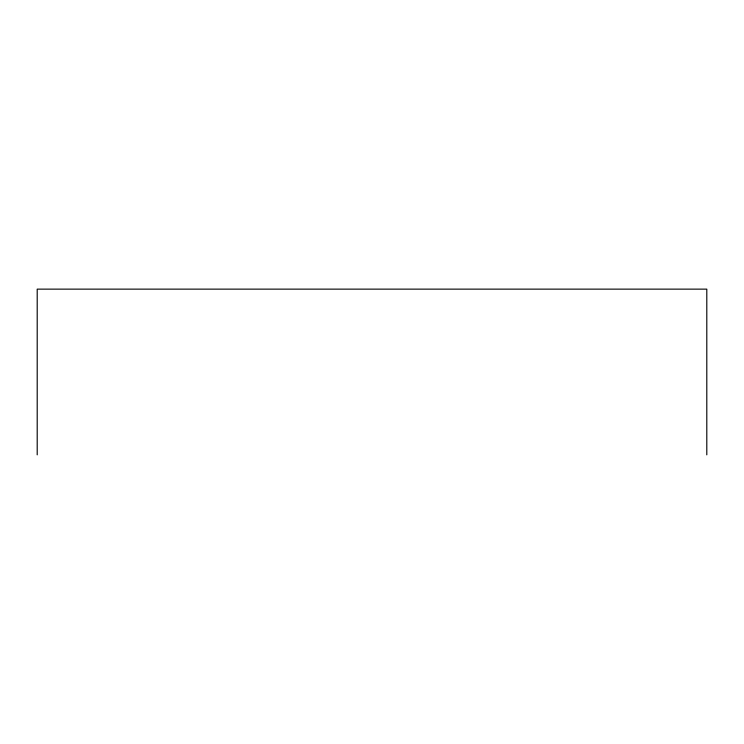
<?xml version="1.0" encoding="UTF-8"?>
<svg xmlns="http://www.w3.org/2000/svg" width="744" height="744" viewBox="0 0 744 744"><rect width="100%" height="100%" fill="white"/><g stroke="black" fill="none" stroke-linecap="round" stroke-linejoin="round"><path stroke-width="1.12" d="M706.8 454.863L706.8 289.137L37.2 289.137L37.2 454.863"/></g></svg>
